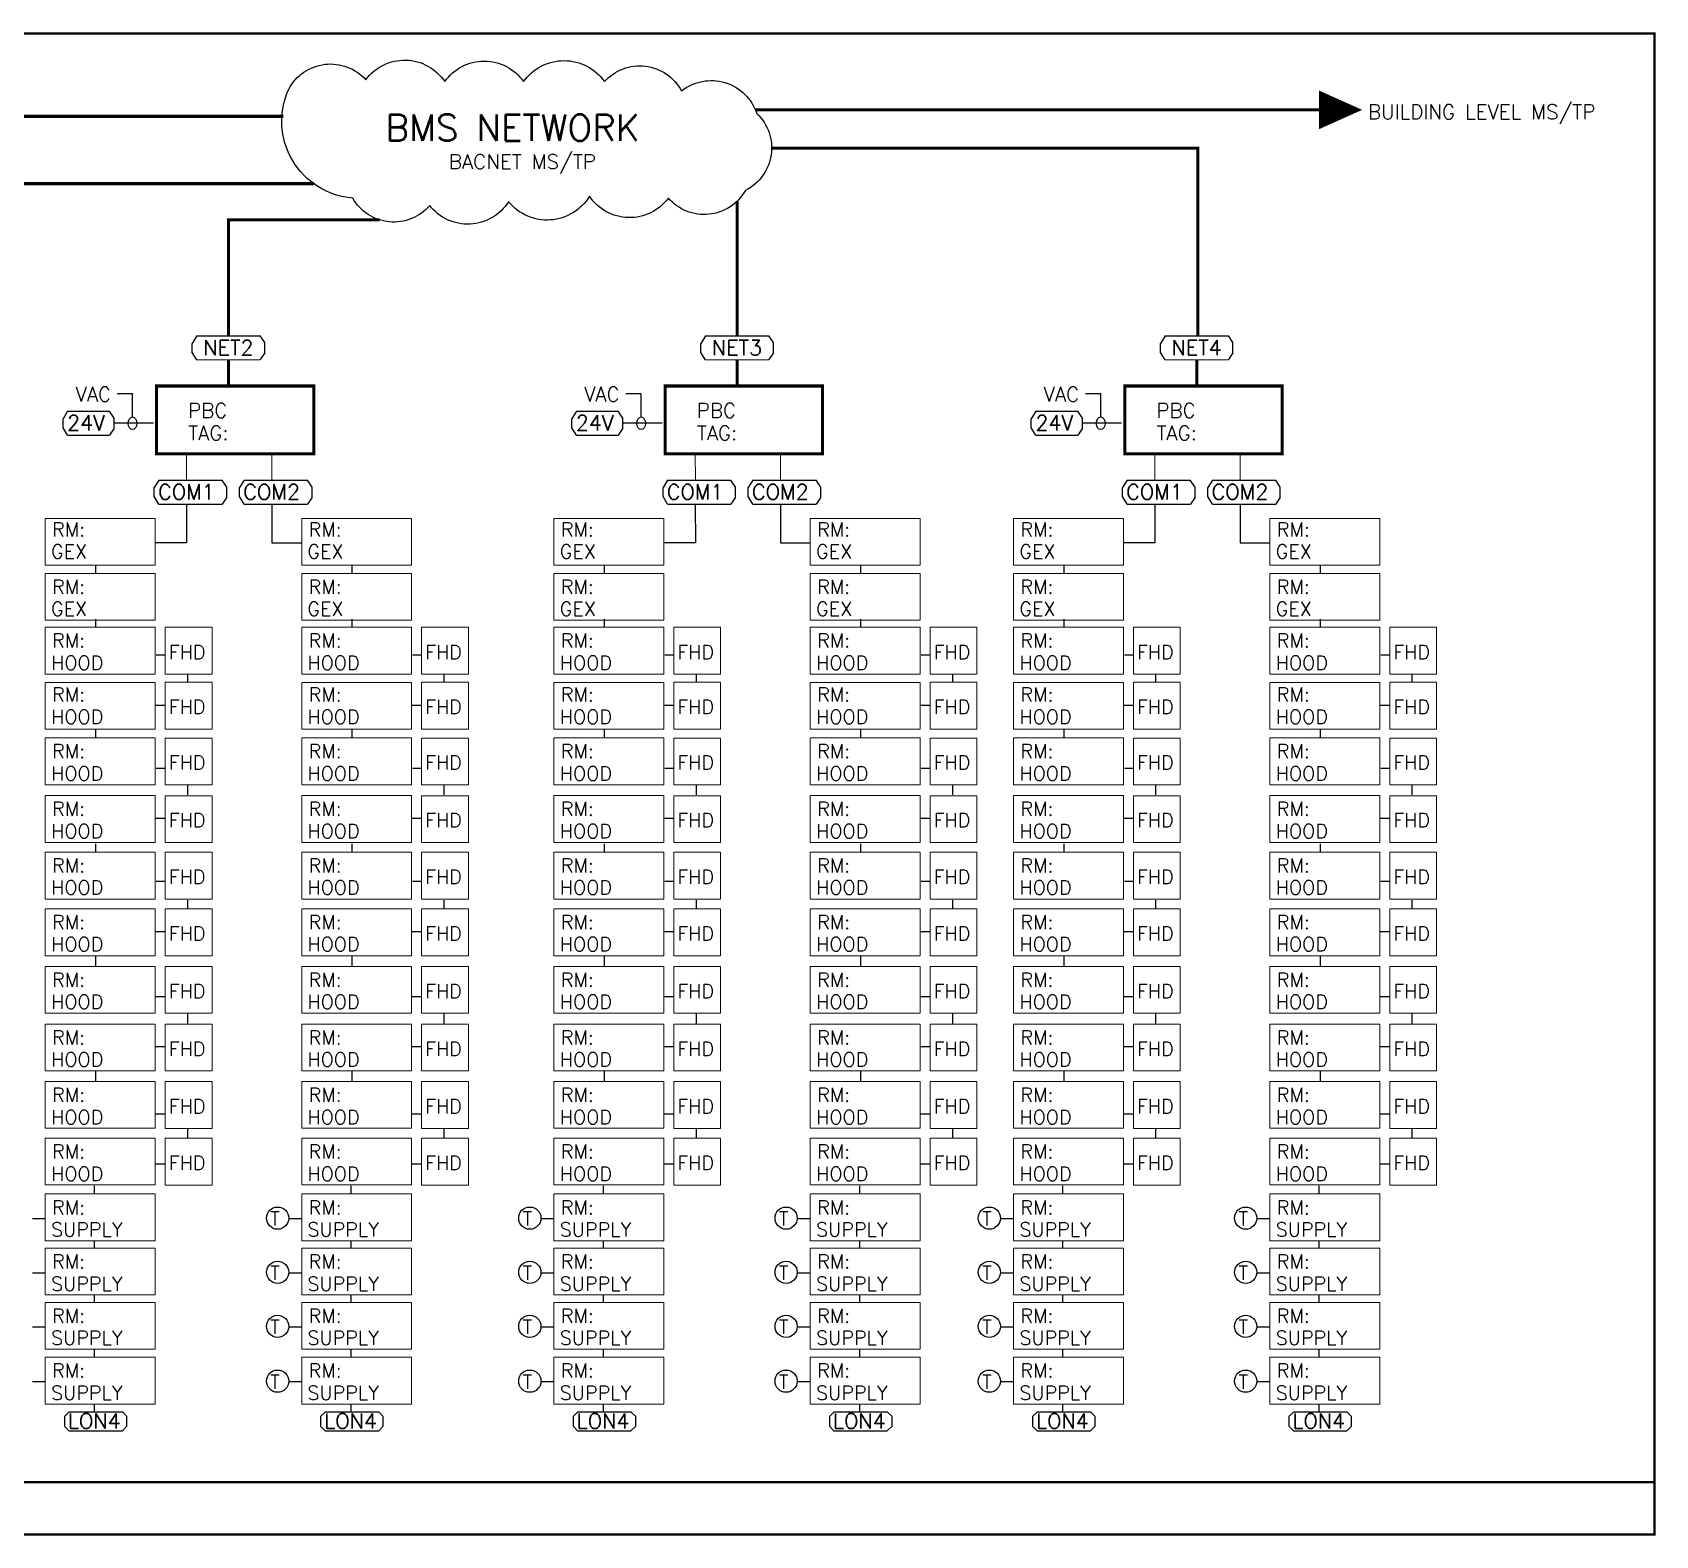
# Model space of a CAD drawing. Extents: x -251 to 1546, y 32 to 985.
# Drawn here: x 517 to 1546, y 32 to 985 of the extents above; entities that cross this region are included whole.
import ezdxf
from ezdxf.enums import TextEntityAlignment as Align

# ---------------------------------------------------------------- set-up
doc = ezdxf.new("R2010")
doc.units = 0
doc.header["$LTSCALE"] = 96
doc.header["$MEASUREMENT"] = 0
doc.linetypes.add('DASHED', pattern=[0.75, 0.5, -0.25])
doc.layers.add('LON TO MULTIPLE IP- RMM SUP', color=7, linetype='CONTINUOUS')
doc.layers.add('ModelB', color=30, linetype='CONTINUOUS')
doc.styles.get("Standard").update_dxf_attribs({"font": 'ROMANS'})

msp = doc.modelspace()

# ---------------------------------------------------------------- linework, layer by layer
at = {"layer": 'LON TO MULTIPLE IP- RMM SUP', "color": 7}
for p, q in [((621.6, 792.4), (618.6, 787.7)), ((621.6, 792.4), (661.6, 792.5)), ((664.6, 788.2), (661.6, 792.5)), ((943.8, 792.4), (940.9, 787.7)), ((943.9, 792.4), (983.9, 792.5)), ((986.9, 788.2), (983.9, 792.5)), ((1235, 792.4), (1232.1, 787.7)), ((1235, 792.4), (1275.1, 792.5)), ((1278, 788.2), (1275.1, 792.5)), ((618.6, 782), (618.6, 787.7)), ((621.6, 777.3), (618.6, 782)), ((664.6, 781.7), (661.7, 777.4)), ((664.6, 781.7), (664.6, 788.2)), ((940.9, 782), (940.9, 787.7)), ((943.9, 777.3), (940.9, 782)), ((986.9, 781.7), (984, 777.4)), ((986.9, 781.7), (986.9, 788.2)), ((1232.1, 782), (1232.1, 787.7)), ((1235, 777.3), (1232.1, 782)), ((1278, 781.7), (1275.1, 777.4)), ((1278, 781.7), (1278, 788.2)), ((621.6, 777.3), (661.7, 777.4)), ((943.9, 777.3), (984, 777.4)), ((1235, 777.3), (1275.1, 777.4)), ((539.7, 744.7), (536.8, 739.9)), ((539.7, 744.7), (566.2, 744.7)), ((569.1, 740.4), (566.2, 744.7)), ((862, 744.7), (859.1, 739.9)), ((862, 744.7), (888.5, 744.7)), ((891.4, 740.4), (888.5, 744.7)), ((1153.2, 744.7), (1150.2, 739.9)), ((1153.2, 744.7), (1179.7, 744.7)), ((1182.6, 740.4), (1179.7, 744.7)), ((536.8, 734.2), (536.8, 739.9)), ((539.7, 729.5), (536.8, 734.2)), ((569.1, 733.9), (566.2, 729.6)), ((569.1, 733.9), (569.1, 740.4)), ((859.1, 734.2), (859.1, 739.9)), ((862, 729.5), (859.1, 734.2)), ((891.4, 733.9), (888.5, 729.6)), ((891.4, 733.9), (891.4, 740.4)), ((1150.2, 734.2), (1150.2, 739.9)), ((1153.2, 729.5), (1150.2, 734.2)), ((1182.6, 733.9), (1179.7, 729.6)), ((1182.6, 733.9), (1182.6, 740.4)), ((539.7, 729.5), (566.2, 729.6)), ((862, 729.5), (888.5, 729.6)), ((1153.2, 729.5), (1179.7, 729.6)), ((597.5, 701), (594.6, 696.3)), ((597.5, 701), (637.6, 701)), ((640.5, 696.7), (637.6, 701)), ((651.6, 701), (648.6, 696.3)), ((651.6, 701), (691.6, 701)), ((694.6, 696.7), (691.6, 701)), ((919.8, 701), (916.9, 696.3)), ((919.8, 701), (959.9, 701)), ((962.8, 696.7), (959.9, 701)), ((973.8, 701), (970.9, 696.3)), ((973.8, 701), (1013.9, 701)), ((1016.9, 696.7), (1013.9, 701)), ((1211, 701), (1208, 696.3)), ((1211, 701), (1251, 701)), ((1254, 696.7), (1251, 701)), ((1265, 701), (1262.1, 696.3)), ((1265, 701), (1305.1, 701)), ((1308, 696.7), (1305.1, 701)), ((594.6, 690.6), (594.6, 696.3)), ((597.5, 685.9), (594.6, 690.6)), ((640.5, 690.2), (637.6, 685.9)), ((640.5, 690.2), (640.5, 696.7)), ((648.6, 690.6), (648.6, 696.3)), ((651.6, 685.9), (648.6, 690.6)), ((694.6, 690.2), (691.7, 685.9)), ((694.6, 690.2), (694.6, 696.7)), ((916.9, 690.6), (916.9, 696.3)), ((919.8, 685.9), (916.9, 690.6)), ((962.8, 690.2), (959.9, 685.9)), ((962.8, 690.2), (962.8, 696.7)), ((970.9, 690.6), (970.9, 696.3)), ((973.9, 685.9), (970.9, 690.6)), ((1016.9, 690.2), (1013.9, 685.9)), ((1016.9, 690.2), (1016.9, 696.7)), ((1208, 690.6), (1208, 696.3)), ((1211, 685.9), (1208, 690.6)), ((1254, 690.2), (1251.1, 685.9)), ((1254, 690.2), (1254, 696.7)), ((1262.1, 690.6), (1262.1, 696.3)), ((1265, 685.9), (1262.1, 690.6)), ((1308, 690.2), (1305.1, 685.9)), ((1308, 690.2), (1308, 696.7)), ((597.5, 685.9), (637.6, 685.9)), ((615, 685.9), (615.1, 661.3)), ((651.6, 685.9), (691.7, 685.9)), ((669.1, 685.9), (669.1, 661.3)), ((919.8, 685.9), (959.9, 685.9)), ((937.3, 685.9), (937.4, 661.3)), ((973.9, 685.9), (1013.9, 685.9)), ((991.4, 685.9), (991.4, 661.3)), ((1211, 685.9), (1251.1, 685.9)), ((1228.5, 685.9), (1228.5, 661.3)), ((1265, 685.9), (1305.1, 685.9)), ((1282.5, 685.9), (1282.6, 661.3)), ((615.1, 661.3), (595.1, 661.3)), ((669.1, 661.3), (687.6, 661.3)), ((937.4, 661.3), (917.4, 661.3)), ((991.4, 661.3), (1009.8, 661.3)), ((1228.5, 661.3), (1208.6, 661.3)), ((1282.6, 661.3), (1301, 661.3)), ((557.3, 647.1), (557.3, 641.9)), ((719.7, 647.1), (719.7, 641.9)), ((879.6, 647.1), (879.6, 641.9)), ((1042, 647.1), (1042, 641.9)), ((1170.8, 647.1), (1170.8, 641.9)), ((1333.2, 647.1), (1333.2, 641.9)), ((557.3, 612.9), (557.3, 607.8)), ((719.7, 612.9), (719.7, 607.8)), ((879.6, 612.9), (879.6, 607.8)), ((1042, 612.9), (1042, 607.8)), ((1170.8, 612.9), (1170.8, 607.8)), ((1333.2, 612.9), (1333.2, 607.8)), ((595.8, 590.3), (601.1, 590.3)), ((758.2, 590.3), (763.5, 590.3)), ((918.1, 590.3), (923.3, 590.3)), ((1080.5, 590.3), (1085.7, 590.3)), ((1209.2, 590.3), (1214.5, 590.3)), ((1371.6, 590.3), (1376.9, 590.3)), ((615.6, 578.2), (615.6, 573.2)), ((778, 578.2), (778, 573.2)), ((937.9, 578.2), (937.9, 573.2)), ((1100.3, 578.2), (1100.3, 573.2)), ((1229, 578.2), (1229, 573.2)), ((1391.4, 578.2), (1391.4, 573.2)), ((601.5, 558.3), (595.6, 558.3)), ((763.9, 558.3), (758, 558.3)), ((923.8, 558.3), (917.9, 558.3)), ((1086.2, 558.3), (1080.3, 558.3)), ((1214.9, 558.3), (1209.1, 558.3)), ((1377.3, 558.3), (1371.5, 558.3)), ((557.3, 543), (557.3, 537.8)), ((719.7, 543), (719.7, 537.8)), ((879.6, 543), (879.6, 537.8)), ((1042, 543), (1042, 537.8)), ((1170.8, 543), (1170.8, 537.8)), ((1333.2, 543), (1333.2, 537.8)), ((595.8, 518.6), (601.1, 518.6)), ((758.2, 518.6), (763.5, 518.6)), ((918.1, 518.6), (923.3, 518.6)), ((1080.5, 518.6), (1085.7, 518.6)), ((1209.2, 518.6), (1214.5, 518.6)), ((1371.6, 518.6), (1376.9, 518.6)), ((615.6, 507.9), (615.6, 501.6)), ((778, 507.9), (778, 501.6)), ((937.9, 507.9), (937.9, 501.6)), ((1100.3, 507.9), (1100.3, 501.6)), ((1229, 507.9), (1229, 501.6)), ((1391.4, 507.9), (1391.4, 501.6)), ((601.5, 486.7), (595.6, 486.7)), ((763.9, 486.7), (758, 486.7)), ((923.8, 486.7), (917.9, 486.7)), ((1086.2, 486.7), (1080.3, 486.7)), ((1214.9, 486.7), (1209.1, 486.7)), ((1377.3, 486.7), (1371.5, 486.7)), ((557.3, 470.6), (557.3, 465.4)), ((719.7, 470.6), (719.7, 465.4)), ((879.6, 470.6), (879.6, 465.4)), ((1042, 470.6), (1042, 465.4)), ((1170.8, 470.6), (1170.8, 465.4)), ((1333.2, 470.6), (1333.2, 465.4)), ((595.8, 446.9), (601.1, 446.9)), ((758.2, 446.9), (763.5, 446.9)), ((918.1, 446.9), (923.3, 446.9)), ((1080.5, 446.9), (1085.7, 446.9)), ((1209.2, 446.9), (1214.5, 446.9)), ((1371.6, 446.9), (1376.9, 446.9)), ((615.6, 434.8), (615.6, 429.8)), ((778, 434.8), (778, 429.8)), ((937.9, 434.8), (937.9, 429.8)), ((1100.3, 434.8), (1100.3, 429.8)), ((1229, 434.8), (1229, 429.8)), ((1391.4, 434.8), (1391.4, 429.8)), ((601.5, 414.9), (595.6, 414.9)), ((763.9, 414.9), (758, 414.9)), ((923.8, 414.9), (917.9, 414.9)), ((1086.2, 414.9), (1080.3, 414.9)), ((1214.9, 414.9), (1209.1, 414.9)), ((1377.3, 414.9), (1371.5, 414.9)), ((557.3, 399.7), (557.3, 393)), ((719.7, 399.7), (719.7, 393)), ((879.6, 399.7), (879.6, 393)), ((1042, 399.7), (1042, 393)), ((1170.8, 399.7), (1170.8, 393)), ((1333.2, 399.7), (1333.2, 393)), ((595.2, 373.9), (601.4, 373.9)), ((757.6, 373.9), (763.8, 373.9)), ((917.5, 373.9), (923.7, 373.9)), ((1079.9, 373.9), (1086.1, 373.9)), ((1208.7, 373.9), (1214.9, 373.9)), ((1371.1, 373.9), (1377.3, 373.9)), ((615.6, 363.2), (615.6, 356.8)), ((778, 363.2), (778, 356.8)), ((937.9, 363.2), (937.9, 356.8)), ((1100.3, 363.2), (1100.3, 356.8)), ((1229, 363.2), (1229, 356.8)), ((1391.4, 363.2), (1391.4, 356.8)), ((601.5, 341.9), (595.2, 341.9)), ((763.9, 341.9), (757.6, 341.9)), ((923.8, 341.9), (917.5, 341.9)), ((1086.2, 341.9), (1079.9, 341.9)), ((1214.9, 341.9), (1208.7, 341.9)), ((1377.3, 341.9), (1371.1, 341.9)), ((557.3, 326.8), (557.3, 320)), ((719.7, 326.8), (719.7, 320)), ((879.6, 326.8), (879.6, 320)), ((1042, 326.8), (1042, 320)), ((1170.8, 326.8), (1170.8, 320)), ((1333.2, 326.8), (1333.2, 320)), ((595.2, 299.5), (601.4, 299.5)), ((757.6, 299.5), (763.8, 299.5)), ((917.5, 299.5), (923.7, 299.5)), ((1079.9, 299.5), (1086.1, 299.5)), ((1208.7, 299.5), (1214.9, 299.5)), ((1371.1, 299.5), (1377.3, 299.5)), ((615.6, 290.1), (615.6, 284)), ((778, 290.1), (778, 284)), ((937.9, 290.1), (937.9, 284)), ((1100.3, 290.1), (1100.3, 284)), ((1229, 290.1), (1229, 284)), ((1391.4, 290.1), (1391.4, 284)), ((601.4, 267.5), (595.2, 267.5)), ((763.8, 267.5), (757.6, 267.5)), ((923.7, 267.5), (917.5, 267.5)), ((1086.1, 267.5), (1079.9, 267.5)), ((1214.9, 267.5), (1208.7, 267.5)), ((1377.3, 267.5), (1371.1, 267.5)), ((556.6, 253.9), (556.6, 248.9)), ((719.1, 253.9), (719.1, 248.9)), ((878.9, 253.9), (878.9, 248.9)), ((1041.3, 253.9), (1041.3, 248.9)), ((1170.1, 253.9), (1170.1, 248.9)), ((1332.5, 253.9), (1332.5, 248.9)), ((525.6, 232.9), (517.5, 232.9)), ((688, 232.9), (679.9, 232.9)), ((847.9, 232.9), (839.8, 232.9)), ((1010.3, 232.9), (1002.2, 232.9)), ((1139, 232.9), (1131, 232.9)), ((1301.4, 232.9), (1293.4, 232.9)), ((556.6, 219.1), (556.6, 214.2)), ((719.1, 219.1), (719.1, 214.2)), ((878.9, 219.1), (878.9, 214.2)), ((1041.3, 219.1), (1041.3, 214.2)), ((1170.1, 219.1), (1170.1, 214.2)), ((1332.5, 219.1), (1332.5, 214.2)), ((525.6, 198.6), (517.5, 198.6)), ((688, 198.6), (679.9, 198.6)), ((847.9, 198.6), (839.8, 198.6)), ((1010.3, 198.6), (1002.2, 198.6)), ((1139, 198.6), (1131, 198.6)), ((1301.4, 198.6), (1293.4, 198.6)), ((556.6, 184.8), (556.6, 179.9)), ((719.1, 184.8), (719.1, 179.9)), ((878.9, 184.8), (878.9, 179.9)), ((1041.3, 184.8), (1041.3, 179.9)), ((1170.1, 184.8), (1170.1, 179.9)), ((1332.5, 184.8), (1332.5, 179.9)), ((525.6, 164.3), (517.5, 164.3)), ((688, 164.3), (679.9, 164.3)), ((847.9, 164.3), (839.8, 164.3)), ((1010.3, 164.3), (1002.2, 164.3)), ((1139, 164.3), (1131, 164.3)), ((1301.4, 164.3), (1293.4, 164.3)), ((556.6, 150.5), (556.6, 145.6)), ((719.1, 150.5), (719.1, 145.6)), ((878.9, 150.5), (878.9, 145.6)), ((1041.3, 150.5), (1041.3, 145.6)), ((1170.1, 150.5), (1170.1, 145.6)), ((1332.5, 150.5), (1332.5, 145.6)), ((525.6, 129.6), (517.5, 129.6)), ((688, 129.6), (679.9, 129.6)), ((847.9, 129.6), (839.8, 129.6)), ((1010.3, 129.6), (1002.2, 129.6)), ((1139, 129.6), (1131, 129.6)), ((1301.4, 129.6), (1293.4, 129.6)), ((556.6, 115.8), (556.6, 110.8)), ((719.1, 115.8), (719.1, 110.8)), ((878.9, 115.8), (878.9, 110.8)), ((1041.3, 115.8), (1041.3, 110.8)), ((1170.1, 115.8), (1170.1, 110.8)), ((1332.5, 115.8), (1332.5, 110.8)), ((540.5, 110.5), (537.6, 107.6)), ((537.6, 107.6), (537.6, 101.5)), ((574.4, 110.5), (540.5, 110.5)), ((577.3, 107.7), (574.4, 110.7)), ((577.3, 101.6), (577.3, 107.7)), ((702.9, 110.5), (700, 107.6)), ((700, 107.6), (700, 101.5)), ((736.8, 110.5), (702.9, 110.5)), ((739.7, 107.7), (736.8, 110.7)), ((739.7, 101.6), (739.7, 107.7)), ((862.8, 110.5), (859.9, 107.6)), ((859.9, 107.6), (859.9, 101.5)), ((896.6, 110.5), (862.8, 110.5)), ((899.6, 107.7), (896.6, 110.7)), ((899.6, 101.6), (899.6, 107.7)), ((1025.2, 110.5), (1022.3, 107.6)), ((1022.3, 107.6), (1022.3, 101.5)), ((1059, 110.5), (1025.2, 110.5)), ((1062, 107.7), (1059, 110.7)), ((1062, 101.6), (1062, 107.7)), ((1154, 110.5), (1151, 107.6)), ((1151, 107.6), (1151, 101.5)), ((1187.8, 110.5), (1154, 110.5)), ((1190.8, 107.7), (1187.8, 110.7)), ((1190.8, 101.6), (1190.8, 107.7)), ((1316.4, 110.5), (1313.4, 107.6)), ((1313.4, 107.6), (1313.4, 101.5)), ((1350.2, 110.5), (1316.4, 110.5)), ((1353.2, 107.7), (1350.2, 110.7)), ((1353.2, 101.6), (1353.2, 107.7)), ((537.6, 101.5), (540.5, 98.5)), ((540.5, 98.5), (574.4, 98.5)), ((574.4, 98.7), (577.3, 101.6)), ((700, 101.5), (702.9, 98.5)), ((702.9, 98.5), (736.8, 98.5)), ((736.8, 98.7), (739.7, 101.6)), ((859.9, 101.5), (862.8, 98.5)), ((862.8, 98.5), (896.6, 98.5)), ((896.6, 98.7), (899.6, 101.6)), ((1022.3, 101.5), (1025.2, 98.5)), ((1025.2, 98.5), (1059, 98.5)), ((1059, 98.7), (1062, 101.6)), ((1151, 101.5), (1154, 98.5)), ((1154, 98.5), (1187.8, 98.5)), ((1187.8, 98.7), (1190.8, 101.6)), ((1313.4, 101.5), (1316.4, 98.5)), ((1316.4, 98.5), (1350.2, 98.5)), ((1350.2, 98.7), (1353.2, 101.6))]:
    msp.add_line(p, q, dxfattribs=at)
at = {"layer": 'LON TO MULTIPLE IP- RMM SUP', "color": 7, "linetype": 'DASHED'}
for p, q in [((580.8, 755.7), (571, 755.7)), ((580.8, 741.2), (580.8, 755.7)), ((903.1, 755.7), (893.3, 755.7)), ((903.1, 741.2), (903.1, 755.7)), ((1194.3, 755.7), (1184.5, 755.7)), ((1194.3, 741.2), (1194.3, 755.7))]:
    msp.add_line(p, q, dxfattribs=at)
at = {"layer": 'LON TO MULTIPLE IP- RMM SUP', "color": 7, "linetype": 'Continuous'}
for p, q in [((569.1, 737.3), (594.1, 737.3)), ((891.4, 737.3), (916.3, 737.3)), ((1182.6, 737.3), (1207.5, 737.3))]:
    msp.add_line(p, q, dxfattribs=at)
at = {"layer": 'LON TO MULTIPLE IP- RMM SUP', "color": 7, "linetype": 'Continuous', "lineweight": 0}
for p, q in [((615.1, 701), (615.1, 717.9)), ((669.1, 701), (669.1, 717.9)), ((937.4, 701), (937.3, 717.9)), ((991.4, 701), (991.4, 717.9)), ((1228.5, 701), (1228.5, 717.9)), ((1282.6, 701), (1282.5, 717.9))]:
    msp.add_line(p, q, dxfattribs=at)
at = {"layer": 'LON TO MULTIPLE IP- RMM SUP', "color": 7, "linetype": 'Continuous'}
msp.add_lwpolyline([(679.8, 948.9, -0.520567), (728.6, 954.8, -0.520567), (728.6, 954.8, -0.520567), (778.6, 953.6, -0.520567), (778.6, 953.6, -0.520567), (828.6, 953.6, -0.520567), (828.6, 953.6, -0.520567), (879.8, 953.6, -0.520567), (879.8, 953.6, -0.520567), (928.6, 947.7, -0.520567), (928.6, 947.7, -0.520567), (976.3, 933.4, -0.520567), (976.3, 933.4, -0.520567), (969.1, 884.6, -0.520567), (969.1, 884.6, -0.520567), (920.3, 879.8, -0.520567), (920.3, 879.8, -0.520567), (870.3, 881, -0.520567), (870.3, 881, -0.520567), (819.1, 877.5, -0.520567), (819.1, 877.5, -0.520567), (769.1, 875.1, -0.520567), (769.1, 875.1, -0.520567), (720.3, 879.8, -0.520567), (720.3, 879.8, -0.520567)], format="xyb", close=True, dxfattribs=at)
at = {"layer": 'LON TO MULTIPLE IP- RMM SUP', "color": 7}
msp.add_lwpolyline([(1359.9, 935.7, 0, 24.5, 0), (1332.5, 935.7, 24.5, 24.5, 0)], format="xyseb", dxfattribs=at)
at = {"layer": 'LON TO MULTIPLE IP- RMM SUP', "color": 7, "linetype": 'Continuous', "const_width": 1.96}
for points in [[(1332.5, 935.7), (1332.5, 935.7), (975.4, 935.7)], [(497.6, 931.6), (676.3, 931.6)], [(1255.8, 792.4), (1255.7, 911.5), (985.7, 911.5)], [(326, 795.6), (326.2, 888.9), (695.7, 888.9)], [(963.9, 792.4), (963.9, 877.8), (963.9, 877.8)], [(641.6, 777.3), (641.6, 761.7)], [(963.9, 777.3), (963.9, 761.7)], [(1255.1, 777.3), (1255.1, 761.7)]]:
    msp.add_lwpolyline(points, dxfattribs=at)
at = {"layer": 'LON TO MULTIPLE IP- RMM SUP', "color": 7, "linetype": 'Continuous'}
msp.add_lwpolyline([(737.4, 866, 1.96, 1.96, 0), (641.6, 866, 1.96, 1.96, 0), (641.6, 792.4, 1.96, 1.96, 0)], format="xyseb", dxfattribs=at)
at = {"layer": 'LON TO MULTIPLE IP- RMM SUP', "color": 7, "const_width": 1.96}
for points in [[(596, 717.7), (596, 760.7), (695.7, 760.7), (695.7, 717.7)], [(918.3, 717.7), (918.3, 760.7), (1018, 760.7), (1018, 717.7)], [(1209.5, 717.7), (1209.5, 760.7), (1309.2, 760.7), (1309.2, 717.7)]]:
    msp.add_lwpolyline(points, close=True, dxfattribs=at)
at = {"layer": 'LON TO MULTIPLE IP- RMM SUP', "color": 7, "linetype": 'Continuous', "lineweight": 0}
for points in [[(525.5, 676.8), (595.2, 676.8), (595.2, 647.1), (525.5, 647.1)], [(688, 676.8), (757.6, 676.8), (757.6, 647.1), (688, 647.1)], [(847.8, 676.8), (917.5, 676.8), (917.5, 647.1), (847.8, 647.1)], [(1010.2, 676.8), (1079.9, 676.8), (1079.9, 647.1), (1010.2, 647.1)], [(1139, 676.8), (1208.7, 676.8), (1208.7, 647.1), (1139, 647.1)], [(1301.4, 676.8), (1371.1, 676.8), (1371.1, 647.1), (1301.4, 647.1)], [(525.5, 641.9), (595.2, 641.9), (595.2, 612.3), (525.5, 612.3)], [(688, 641.9), (757.6, 641.9), (757.6, 612.3), (688, 612.3)], [(847.8, 641.9), (917.5, 641.9), (917.5, 612.3), (847.8, 612.3)], [(1010.2, 641.9), (1079.9, 641.9), (1079.9, 612.3), (1010.2, 612.3)], [(1139, 641.9), (1208.7, 641.9), (1208.7, 612.3), (1139, 612.3)], [(1301.4, 641.9), (1371.1, 641.9), (1371.1, 612.3), (1301.4, 612.3)], [(525.5, 607.8), (595.2, 607.8), (595.2, 578.1), (525.5, 578.1)], [(601.4, 607.8), (631.2, 607.8), (631.2, 578.1), (601.4, 578.1)], [(688, 607.8), (757.6, 607.8), (757.6, 578.1), (688, 578.1)], [(763.8, 607.8), (793.6, 607.8), (793.6, 578.1), (763.8, 578.1)], [(847.8, 607.8), (917.5, 607.8), (917.5, 578.1), (847.8, 578.1)], [(923.7, 607.8), (953.4, 607.8), (953.4, 578.1), (923.7, 578.1)], [(1010.2, 607.8), (1079.9, 607.8), (1079.9, 578.1), (1010.2, 578.1)], [(1086.1, 607.8), (1115.8, 607.8), (1115.8, 578.1), (1086.1, 578.1)], [(1139, 607.8), (1208.7, 607.8), (1208.7, 578.1), (1139, 578.1)], [(1214.9, 607.8), (1244.6, 607.8), (1244.6, 578.1), (1214.9, 578.1)], [(1301.4, 607.8), (1371.1, 607.8), (1371.1, 578.1), (1301.4, 578.1)], [(1377.3, 607.8), (1407, 607.8), (1407, 578.1), (1377.3, 578.1)], [(525.5, 572.8), (595.2, 572.8), (595.2, 543.2), (525.5, 543.2)], [(601.4, 573), (631.2, 573), (631.2, 543.3), (601.4, 543.3)], [(688, 572.8), (757.6, 572.8), (757.6, 543.2), (688, 543.2)], [(763.8, 573), (793.6, 573), (793.6, 543.3), (763.8, 543.3)], [(847.8, 572.8), (917.5, 572.8), (917.5, 543.2), (847.8, 543.2)], [(923.7, 573), (953.4, 573), (953.4, 543.3), (923.7, 543.3)], [(1010.2, 572.8), (1079.9, 572.8), (1079.9, 543.2), (1010.2, 543.2)], [(1086.1, 573), (1115.8, 573), (1115.8, 543.3), (1086.1, 543.3)], [(1139, 572.8), (1208.7, 572.8), (1208.7, 543.2), (1139, 543.2)], [(1214.9, 573), (1244.6, 573), (1244.6, 543.3), (1214.9, 543.3)], [(1301.4, 572.8), (1371.1, 572.8), (1371.1, 543.2), (1301.4, 543.2)], [(1377.3, 573), (1407, 573), (1407, 543.3), (1377.3, 543.3)], [(525.5, 537.7), (595.2, 537.7), (595.2, 508), (525.5, 508)], [(601.4, 537.6), (631.2, 537.6), (631.2, 507.9), (601.4, 507.9)], [(688, 537.7), (757.6, 537.7), (757.6, 508), (688, 508)], [(763.8, 537.6), (793.6, 537.6), (793.6, 507.9), (763.8, 507.9)], [(847.8, 537.7), (917.5, 537.7), (917.5, 508), (847.8, 508)], [(923.7, 537.6), (953.4, 537.6), (953.4, 507.9), (923.7, 507.9)], [(1010.2, 537.7), (1079.9, 537.7), (1079.9, 508), (1010.2, 508)], [(1086.1, 537.6), (1115.8, 537.6), (1115.8, 507.9), (1086.1, 507.9)], [(1139, 537.7), (1208.7, 537.7), (1208.7, 508), (1139, 508)], [(1214.9, 537.6), (1244.6, 537.6), (1244.6, 507.9), (1214.9, 507.9)], [(1301.4, 537.7), (1371.1, 537.7), (1371.1, 508), (1301.4, 508)], [(1377.3, 537.6), (1407, 537.6), (1407, 507.9), (1377.3, 507.9)], [(525.5, 501.2), (595.2, 501.2), (595.2, 471.5), (525.5, 471.5)], [(601.4, 501.1), (631.2, 501.1), (631.2, 471.4), (601.4, 471.4)], [(688, 501.2), (757.6, 501.2), (757.6, 471.5), (688, 471.5)], [(763.8, 501.1), (793.6, 501.1), (793.6, 471.4), (763.8, 471.4)], [(847.8, 501.2), (917.5, 501.2), (917.5, 471.5), (847.8, 471.5)], [(923.7, 501.1), (953.4, 501.1), (953.4, 471.4), (923.7, 471.4)], [(1010.2, 501.2), (1079.9, 501.2), (1079.9, 471.5), (1010.2, 471.5)], [(1086.1, 501.1), (1115.8, 501.1), (1115.8, 471.4), (1086.1, 471.4)], [(1139, 501.2), (1208.7, 501.2), (1208.7, 471.5), (1139, 471.5)], [(1214.9, 501.1), (1244.6, 501.1), (1244.6, 471.4), (1214.9, 471.4)], [(1301.4, 501.2), (1371.1, 501.2), (1371.1, 471.5), (1301.4, 471.5)], [(1377.3, 501.1), (1407, 501.1), (1407, 471.4), (1377.3, 471.4)], [(525.5, 465.3), (595.2, 465.3), (595.2, 435.6), (525.5, 435.6)], [(601.4, 465.2), (631.2, 465.2), (631.2, 435.6), (601.4, 435.6)], [(688, 465.3), (757.6, 465.3), (757.6, 435.6), (688, 435.6)], [(763.8, 465.2), (793.6, 465.2), (793.6, 435.6), (763.8, 435.6)], [(847.8, 465.3), (917.5, 465.3), (917.5, 435.6), (847.8, 435.6)], [(923.7, 465.2), (953.4, 465.2), (953.4, 435.6), (923.7, 435.6)], [(1010.2, 465.3), (1079.9, 465.3), (1079.9, 435.6), (1010.2, 435.6)], [(1086.1, 465.2), (1115.8, 465.2), (1115.8, 435.6), (1086.1, 435.6)], [(1139, 465.3), (1208.7, 465.3), (1208.7, 435.6), (1139, 435.6)], [(1214.9, 465.2), (1244.6, 465.2), (1244.6, 435.6), (1214.9, 435.6)], [(1301.4, 465.3), (1371.1, 465.3), (1371.1, 435.6), (1301.4, 435.6)], [(1377.3, 465.2), (1407, 465.2), (1407, 435.6), (1377.3, 435.6)], [(525.5, 429.4), (595.2, 429.4), (595.2, 399.7), (525.5, 399.7)], [(601.4, 429.3), (631.2, 429.3), (631.2, 399.7), (601.4, 399.7)], [(688, 429.4), (757.6, 429.4), (757.6, 399.7), (688, 399.7)], [(763.8, 429.3), (793.6, 429.3), (793.6, 399.7), (763.8, 399.7)], [(847.8, 429.4), (917.5, 429.4), (917.5, 399.7), (847.8, 399.7)], [(923.7, 429.3), (953.4, 429.3), (953.4, 399.7), (923.7, 399.7)], [(1010.2, 429.4), (1079.9, 429.4), (1079.9, 399.7), (1010.2, 399.7)], [(1086.1, 429.3), (1115.8, 429.3), (1115.8, 399.7), (1086.1, 399.7)], [(1139, 429.4), (1208.7, 429.4), (1208.7, 399.7), (1139, 399.7)], [(1214.9, 429.3), (1244.6, 429.3), (1244.6, 399.7), (1214.9, 399.7)], [(1301.4, 429.4), (1371.1, 429.4), (1371.1, 399.7), (1301.4, 399.7)], [(1377.3, 429.3), (1407, 429.3), (1407, 399.7), (1377.3, 399.7)], [(525.5, 392.9), (595.2, 392.9), (595.2, 363.3), (525.5, 363.3)], [(601.4, 392.9), (631.2, 392.9), (631.2, 363.2), (601.4, 363.2)], [(688, 392.9), (757.6, 392.9), (757.6, 363.3), (688, 363.3)], [(763.8, 392.9), (793.6, 392.9), (793.6, 363.2), (763.8, 363.2)], [(847.8, 392.9), (917.5, 392.9), (917.5, 363.3), (847.8, 363.3)], [(923.7, 392.9), (953.4, 392.9), (953.4, 363.2), (923.7, 363.2)], [(1010.2, 392.9), (1079.9, 392.9), (1079.9, 363.3), (1010.2, 363.3)], [(1086.1, 392.9), (1115.8, 392.9), (1115.8, 363.2), (1086.1, 363.2)], [(1139, 392.9), (1208.7, 392.9), (1208.7, 363.3), (1139, 363.3)], [(1214.9, 392.9), (1244.6, 392.9), (1244.6, 363.2), (1214.9, 363.2)], [(1301.4, 392.9), (1371.1, 392.9), (1371.1, 363.3), (1301.4, 363.3)], [(1377.3, 392.9), (1407, 392.9), (1407, 363.2), (1377.3, 363.2)], [(525.5, 356.4), (595.2, 356.4), (595.2, 326.8), (525.5, 326.8)], [(601.4, 356.4), (631.2, 356.4), (631.2, 326.7), (601.4, 326.7)], [(688, 356.4), (757.6, 356.4), (757.6, 326.8), (688, 326.8)], [(763.8, 356.4), (793.6, 356.4), (793.6, 326.7), (763.8, 326.7)], [(847.8, 356.4), (917.5, 356.4), (917.5, 326.8), (847.8, 326.8)], [(923.7, 356.4), (953.4, 356.4), (953.4, 326.7), (923.7, 326.7)], [(1010.2, 356.4), (1079.9, 356.4), (1079.9, 326.8), (1010.2, 326.8)], [(1086.1, 356.4), (1115.8, 356.4), (1115.8, 326.7), (1086.1, 326.7)], [(1139, 356.4), (1208.7, 356.4), (1208.7, 326.8), (1139, 326.8)], [(1214.9, 356.4), (1244.6, 356.4), (1244.6, 326.7), (1214.9, 326.7)], [(1301.4, 356.4), (1371.1, 356.4), (1371.1, 326.8), (1301.4, 326.8)], [(1377.3, 356.4), (1407, 356.4), (1407, 326.7), (1377.3, 326.7)], [(525.5, 319.9), (595.2, 319.9), (595.2, 290.3), (525.5, 290.3)], [(601.4, 319.9), (631.2, 319.9), (631.2, 290.2), (601.4, 290.2)], [(688, 319.9), (757.6, 319.9), (757.6, 290.3), (688, 290.3)], [(763.8, 319.9), (793.6, 319.9), (793.6, 290.2), (763.8, 290.2)], [(847.8, 319.9), (917.5, 319.9), (917.5, 290.3), (847.8, 290.3)], [(923.7, 319.9), (953.4, 319.9), (953.4, 290.2), (923.7, 290.2)], [(1010.2, 319.9), (1079.9, 319.9), (1079.9, 290.3), (1010.2, 290.3)], [(1086.1, 319.9), (1115.8, 319.9), (1115.8, 290.2), (1086.1, 290.2)], [(1139, 319.9), (1208.7, 319.9), (1208.7, 290.3), (1139, 290.3)], [(1214.9, 319.9), (1244.6, 319.9), (1244.6, 290.2), (1214.9, 290.2)], [(1301.4, 319.9), (1371.1, 319.9), (1371.1, 290.3), (1301.4, 290.3)], [(1377.3, 319.9), (1407, 319.9), (1407, 290.2), (1377.3, 290.2)], [(525.5, 284.1), (595.2, 284.1), (595.2, 254.4), (525.5, 254.4)], [(601.4, 284), (631.2, 284), (631.2, 254.3), (601.4, 254.3)], [(688, 284.1), (757.6, 284.1), (757.6, 254.4), (688, 254.4)], [(763.8, 284), (793.6, 284), (793.6, 254.3), (763.8, 254.3)], [(847.8, 284.1), (917.5, 284.1), (917.5, 254.4), (847.8, 254.4)], [(923.7, 284), (953.4, 284), (953.4, 254.3), (923.7, 254.3)], [(1010.2, 284.1), (1079.9, 284.1), (1079.9, 254.4), (1010.2, 254.4)], [(1086.1, 284), (1115.8, 284), (1115.8, 254.3), (1086.1, 254.3)], [(1139, 284.1), (1208.7, 284.1), (1208.7, 254.4), (1139, 254.4)], [(1214.9, 284), (1244.6, 284), (1244.6, 254.3), (1214.9, 254.3)], [(1301.4, 284.1), (1371.1, 284.1), (1371.1, 254.4), (1301.4, 254.4)], [(1377.3, 284), (1407, 284), (1407, 254.3), (1377.3, 254.3)], [(525.5, 248.7), (595.2, 248.7), (595.2, 219), (525.5, 219)], [(688, 248.7), (757.6, 248.7), (757.6, 219), (688, 219)], [(847.8, 248.7), (917.5, 248.7), (917.5, 219), (847.8, 219)], [(1010.2, 248.7), (1079.9, 248.7), (1079.9, 219), (1010.2, 219)], [(1139, 248.7), (1208.7, 248.7), (1208.7, 219), (1139, 219)], [(1301.4, 248.7), (1371.1, 248.7), (1371.1, 219), (1301.4, 219)], [(525.5, 214.3), (595.2, 214.3), (595.2, 184.7), (525.5, 184.7)], [(688, 214.3), (757.6, 214.3), (757.6, 184.7), (688, 184.7)], [(847.8, 214.3), (917.5, 214.3), (917.5, 184.7), (847.8, 184.7)], [(1010.2, 214.3), (1079.9, 214.3), (1079.9, 184.7), (1010.2, 184.7)], [(1139, 214.3), (1208.7, 214.3), (1208.7, 184.7), (1139, 184.7)], [(1301.4, 214.3), (1371.1, 214.3), (1371.1, 184.7), (1301.4, 184.7)], [(525.5, 180), (595.2, 180), (595.2, 150.3), (525.5, 150.3)], [(688, 180), (757.6, 180), (757.6, 150.3), (688, 150.3)], [(847.8, 180), (917.5, 180), (917.5, 150.3), (847.8, 150.3)], [(1010.2, 180), (1079.9, 180), (1079.9, 150.3), (1010.2, 150.3)], [(1139, 180), (1208.7, 180), (1208.7, 150.3), (1139, 150.3)], [(1301.4, 180), (1371.1, 180), (1371.1, 150.3), (1301.4, 150.3)], [(525.5, 145.3), (595.2, 145.3), (595.2, 115.6), (525.5, 115.6)], [(688, 145.3), (757.6, 145.3), (757.6, 115.6), (688, 115.6)], [(847.8, 145.3), (917.5, 145.3), (917.5, 115.6), (847.8, 115.6)], [(1010.2, 145.3), (1079.9, 145.3), (1079.9, 115.6), (1010.2, 115.6)], [(1139, 145.3), (1208.7, 145.3), (1208.7, 115.6), (1139, 115.6)], [(1301.4, 145.3), (1371.1, 145.3), (1371.1, 115.6), (1301.4, 115.6)]]:
    msp.add_lwpolyline(points, close=True, dxfattribs=at)
at = {"layer": 'LON TO MULTIPLE IP- RMM SUP', "color": 7}
for centre in [(672.7, 233.4), (832.5, 233.4), (994.9, 233.4), (1123.7, 233.4), (1286.1, 233.4), (672.7, 199.1), (832.5, 199.1), (994.9, 199.1), (1123.7, 199.1), (1286.1, 199.1), (672.7, 164.8), (832.5, 164.8), (994.9, 164.8), (1123.7, 164.8), (1286.1, 164.8), (672.7, 130.1), (832.5, 130.1), (994.9, 130.1), (1123.7, 130.1), (1286.1, 130.1)]:
    msp.add_circle(centre, 7.04, dxfattribs=at)
at = {"layer": 'LON TO MULTIPLE IP- RMM SUP', "color": 7, "linetype": 'Continuous'}
for centre in [(580.8, 737.1), (903.1, 737.1), (1194.2, 737.1)]:
    msp.add_ellipse(centre, major_axis=(0, -4.02), ratio=0.68421, dxfattribs=at)
at = {"layer": 'ModelB', "const_width": 1.5}
msp.add_lwpolyline([(66, 984), (66, 33), (1545, 33), (1545, 984)], close=True, dxfattribs=at)
msp.add_lwpolyline([(1545, 66), (411, 66), (411, 33)], dxfattribs=at)

# ---------------------------------------------------------------- texts
at = {"layer": 'LON TO MULTIPLE IP- RMM SUP', "color": 7}
for s, height, p in [('BUILDING LEVEL MS/TP', 9.212, (1363.5, 929.8)), ('BACNET MS/TP', 9.212, (781.2, 898.3)), ('NET2', 9.63, (625.7, 780.2)), ('NET3', 9.63, (947.9, 780.2)), ('NET4', 9.63, (1239.1, 780.2)), ('VAC', 9.21, (544.7, 750.9)), ('VAC', 9.21, (866.9, 750.9)), ('VAC', 9.21, (1158.1, 750.9)), ('24V', 9.63, (539.4, 732.6)), ('PBC', 9.21, (616, 740.6)), ('24V', 9.63, (861.7, 732.6)), ('PBC', 9.21, (938.3, 740.6)), ('24V', 9.63, (1152.9, 732.6)), ('PBC', 9.21, (1229.5, 740.6)), ('TAG: ', 9.21, (616, 726.3)), ('TAG: ', 9.21, (938.3, 726.3)), ('TAG: ', 9.21, (1229.5, 726.3)), ('COM1', 9.63, (597, 688.8)), ('COM2', 9.63, (651, 688.8)), ('COM1', 9.63, (919.3, 688.8)), ('COM2', 9.63, (973.3, 688.8)), ('COM1', 9.63, (1210.4, 688.8)), ('COM2', 9.63, (1264.5, 688.8)), ('RM: ', 8.88, (529.9, 665.3)), ('RM: ', 8.88, (692.4, 665.3)), ('RM: ', 8.88, (852.2, 665.3)), ('RM: ', 8.88, (1014.6, 665.3)), ('RM: ', 8.88, (1143.4, 665.3)), ('RM: ', 8.88, (1305.8, 665.3)), ('GEX', 8.88, (529.2, 651.3)), ('GEX', 8.88, (691.6, 651.3)), ('GEX', 8.88, (851.5, 651.3)), ('GEX', 8.88, (1013.9, 651.3)), ('GEX', 8.88, (1142.7, 651.3)), ('GEX', 8.88, (1305.1, 651.3)), ('RM: ', 8.88, (529.9, 629.1)), ('RM: ', 8.88, (692.4, 629.1)), ('RM: ', 8.88, (852.2, 629.1)), ('RM: ', 8.88, (1014.6, 629.1)), ('RM: ', 8.88, (1143.4, 629.1)), ('RM: ', 8.88, (1305.8, 629.1)), ('GEX', 8.88, (529.2, 615.1)), ('GEX', 8.88, (691.6, 615.1)), ('GEX', 8.88, (851.5, 615.1)), ('GEX', 8.88, (1013.9, 615.1)), ('GEX', 8.88, (1142.7, 615.1)), ('GEX', 8.88, (1305.1, 615.1)), ('RM: ', 8.88, (529.9, 595)), ('FHD', 8.88, (603.8, 587.7)), ('RM: ', 8.88, (692.4, 595)), ('FHD', 8.88, (766.2, 587.7)), ('RM: ', 8.88, (852.2, 595)), ('FHD', 8.88, (926, 587.7)), ('RM: ', 8.88, (1014.6, 595)), ('FHD', 8.88, (1088.4, 587.7)), ('RM: ', 8.88, (1143.4, 595)), ('FHD', 8.88, (1217.2, 587.7)), ('RM: ', 8.88, (1305.8, 595)), ('FHD', 8.88, (1379.6, 587.7)), ('HOOD', 8.88, (529.2, 580.9)), ('HOOD', 8.88, (691.6, 580.9)), ('HOOD', 8.88, (851.5, 580.9)), ('HOOD', 8.88, (1013.9, 580.9)), ('HOOD', 8.88, (1142.7, 580.9)), ('HOOD', 8.88, (1305.1, 580.9)), ('RM: ', 8.88, (529.9, 560.7)), ('RM: ', 8.88, (692.4, 560.7)), ('RM: ', 8.88, (852.2, 560.7)), ('RM: ', 8.88, (1014.6, 560.7)), ('RM: ', 8.88, (1143.4, 560.7)), ('RM: ', 8.88, (1305.8, 560.7)), ('HOOD', 8.88, (529.2, 546.6)), ('FHD', 8.88, (603.8, 552.9)), ('HOOD', 8.88, (691.6, 546.6)), ('FHD', 8.88, (766.2, 552.9)), ('HOOD', 8.88, (851.5, 546.6)), ('FHD', 8.88, (926, 552.9)), ('HOOD', 8.88, (1013.9, 546.6)), ('FHD', 8.88, (1088.4, 552.9)), ('HOOD', 8.88, (1142.7, 546.6)), ('FHD', 8.88, (1217.2, 552.9)), ('HOOD', 8.88, (1305.1, 546.6)), ('FHD', 8.88, (1379.6, 552.9)), ('RM: ', 8.88, (529.9, 524.8)), ('FHD', 8.88, (603.8, 517.6)), ('RM: ', 8.88, (692.4, 524.8)), ('FHD', 8.88, (766.2, 517.6)), ('RM: ', 8.88, (852.2, 524.8)), ('FHD', 8.88, (926, 517.6)), ('RM: ', 8.88, (1014.6, 524.8)), ('FHD', 8.88, (1088.4, 517.6)), ('RM: ', 8.88, (1143.4, 524.8)), ('FHD', 8.88, (1217.2, 517.6)), ('RM: ', 8.88, (1305.8, 524.8)), ('FHD', 8.88, (1379.6, 517.6)), ('HOOD', 8.88, (529.2, 510.7)), ('HOOD', 8.88, (691.6, 510.7)), ('HOOD', 8.88, (851.5, 510.7)), ('HOOD', 8.88, (1013.9, 510.7)), ('HOOD', 8.88, (1142.7, 510.7)), ('HOOD', 8.88, (1305.1, 510.7)), ('RM: ', 8.88, (529.9, 488.3)), ('RM: ', 8.88, (692.4, 488.3)), ('RM: ', 8.88, (852.2, 488.3)), ('RM: ', 8.88, (1014.6, 488.3)), ('RM: ', 8.88, (1143.4, 488.3)), ('RM: ', 8.88, (1305.8, 488.3)), ('FHD', 8.88, (603.8, 481.1)), ('FHD', 8.88, (766.2, 481.1)), ('FHD', 8.88, (926, 481.1)), ('FHD', 8.88, (1088.4, 481.1)), ('FHD', 8.88, (1217.2, 481.1)), ('FHD', 8.88, (1379.6, 481.1)), ('HOOD', 8.88, (529.2, 474.2)), ('HOOD', 8.88, (691.6, 474.2)), ('HOOD', 8.88, (851.5, 474.2)), ('HOOD', 8.88, (1013.9, 474.2)), ('HOOD', 8.88, (1142.7, 474.2)), ('HOOD', 8.88, (1305.1, 474.2)), ('RM: ', 8.88, (529.9, 452.4)), ('FHD', 8.88, (603.8, 445.2)), ('RM: ', 8.88, (692.4, 452.4)), ('FHD', 8.88, (766.2, 445.2)), ('RM: ', 8.88, (852.2, 452.4)), ('FHD', 8.88, (926, 445.2)), ('RM: ', 8.88, (1014.6, 452.4)), ('FHD', 8.88, (1088.4, 445.2)), ('RM: ', 8.88, (1143.4, 452.4)), ('FHD', 8.88, (1217.2, 445.2)), ('RM: ', 8.88, (1305.8, 452.4)), ('FHD', 8.88, (1379.6, 445.2)), ('HOOD', 8.88, (529.2, 438.4)), ('HOOD', 8.88, (691.6, 438.4)), ('HOOD', 8.88, (851.5, 438.4)), ('HOOD', 8.88, (1013.9, 438.4)), ('HOOD', 8.88, (1142.7, 438.4)), ('HOOD', 8.88, (1305.1, 438.4)), ('RM: ', 8.88, (529.9, 416.5)), ('RM: ', 8.88, (692.4, 416.5)), ('RM: ', 8.88, (852.2, 416.5)), ('RM: ', 8.88, (1014.6, 416.5)), ('RM: ', 8.88, (1143.4, 416.5)), ('RM: ', 8.88, (1305.8, 416.5)), ('HOOD', 8.88, (529.2, 402.5)), ('FHD', 8.88, (603.8, 409.3)), ('HOOD', 8.88, (691.6, 402.5)), ('FHD', 8.88, (766.2, 409.3)), ('HOOD', 8.88, (851.5, 402.5)), ('FHD', 8.88, (926, 409.3)), ('HOOD', 8.88, (1013.9, 402.5)), ('FHD', 8.88, (1088.4, 409.3)), ('HOOD', 8.88, (1142.7, 402.5)), ('FHD', 8.88, (1217.2, 409.3)), ('HOOD', 8.88, (1305.1, 402.5)), ('FHD', 8.88, (1379.6, 409.3)), ('RM: ', 8.88, (529.9, 380)), ('FHD', 8.88, (603.8, 372.8)), ('RM: ', 8.88, (692.4, 380)), ('FHD', 8.88, (766.2, 372.8)), ('RM: ', 8.88, (852.2, 380)), ('FHD', 8.88, (926, 372.8)), ('RM: ', 8.88, (1014.6, 380)), ('FHD', 8.88, (1088.4, 372.8)), ('RM: ', 8.88, (1143.4, 380)), ('FHD', 8.88, (1217.2, 372.8)), ('RM: ', 8.88, (1305.8, 380)), ('FHD', 8.88, (1379.6, 372.8)), ('HOOD', 8.88, (529.2, 366)), ('HOOD', 8.88, (691.6, 366)), ('HOOD', 8.88, (851.5, 366)), ('HOOD', 8.88, (1013.9, 366)), ('HOOD', 8.88, (1142.7, 366)), ('HOOD', 8.88, (1305.1, 366)), ('RM: ', 8.88, (529.9, 343.5)), ('RM: ', 8.88, (692.4, 343.5)), ('RM: ', 8.88, (852.2, 343.5)), ('RM: ', 8.88, (1014.6, 343.5)), ('RM: ', 8.88, (1143.4, 343.5)), ('RM: ', 8.88, (1305.8, 343.5)), ('FHD', 8.88, (603.8, 336.3)), ('FHD', 8.88, (766.2, 336.3)), ('FHD', 8.88, (926, 336.3)), ('FHD', 8.88, (1088.4, 336.3)), ('FHD', 8.88, (1217.2, 336.3)), ('FHD', 8.88, (1379.6, 336.3)), ('HOOD', 8.88, (529.2, 329.5)), ('HOOD', 8.88, (691.6, 329.5)), ('HOOD', 8.88, (851.5, 329.5)), ('HOOD', 8.88, (1013.9, 329.5)), ('HOOD', 8.88, (1142.7, 329.5)), ('HOOD', 8.88, (1305.1, 329.5)), ('RM: ', 8.88, (529.9, 307)), ('FHD', 8.88, (603.8, 299.8)), ('RM: ', 8.88, (692.4, 307)), ('FHD', 8.88, (766.2, 299.8)), ('RM: ', 8.88, (852.2, 307)), ('FHD', 8.88, (926, 299.8)), ('RM: ', 8.88, (1014.6, 307)), ('FHD', 8.88, (1088.4, 299.8)), ('RM: ', 8.88, (1143.4, 307)), ('FHD', 8.88, (1217.2, 299.8)), ('RM: ', 8.88, (1305.8, 307)), ('FHD', 8.88, (1379.6, 299.8)), ('HOOD', 8.88, (529.2, 293)), ('HOOD', 8.88, (691.6, 293)), ('HOOD', 8.88, (851.5, 293)), ('HOOD', 8.88, (1013.9, 293)), ('HOOD', 8.88, (1142.7, 293)), ('HOOD', 8.88, (1305.1, 293)), ('RM: ', 8.88, (529.9, 271.1)), ('RM: ', 8.88, (692.4, 271.1)), ('RM: ', 8.88, (852.2, 271.1)), ('RM: ', 8.88, (1014.6, 271.1)), ('RM: ', 8.88, (1143.4, 271.1)), ('RM: ', 8.88, (1305.8, 271.1)), ('FHD', 8.88, (603.8, 264)), ('FHD', 8.88, (766.2, 264)), ('FHD', 8.88, (926, 264)), ('FHD', 8.88, (1088.4, 264)), ('FHD', 8.88, (1217.2, 264)), ('FHD', 8.88, (1379.6, 264)), ('HOOD', 8.88, (529.2, 257.1)), ('HOOD', 8.88, (691.6, 257.1)), ('HOOD', 8.88, (851.5, 257.1)), ('HOOD', 8.88, (1013.9, 257.1)), ('HOOD', 8.88, (1142.7, 257.1)), ('HOOD', 8.88, (1305.1, 257.1)), ('RM: ', 8.88, (529.9, 235.7)), ('T', 8.88, (668, 228.7)), ('RM: ', 8.88, (692.4, 235.7)), ('T', 8.88, (827.9, 228.7)), ('RM: ', 8.88, (852.2, 235.7)), ('T', 8.88, (990.3, 228.7)), ('RM: ', 8.88, (1014.6, 235.7)), ('T', 8.88, (1119.1, 228.7)), ('RM: ', 8.88, (1143.4, 235.7)), ('T', 8.88, (1281.5, 228.7)), ('RM: ', 8.88, (1305.8, 235.7)), ('SUPPLY', 8.88, (529.2, 221.7)), ('SUPPLY', 8.88, (691.6, 221.7)), ('SUPPLY', 8.88, (851.5, 221.7)), ('SUPPLY', 8.88, (1013.9, 221.7)), ('SUPPLY', 8.88, (1142.7, 221.7)), ('SUPPLY', 8.88, (1305.1, 221.7)), ('RM: ', 8.88, (529.9, 201.4)), ('RM: ', 8.88, (692.4, 201.4)), ('RM: ', 8.88, (852.2, 201.4)), ('RM: ', 8.88, (1014.6, 201.4)), ('RM: ', 8.88, (1143.4, 201.4)), ('RM: ', 8.88, (1305.8, 201.4)), ('SUPPLY', 8.88, (529.2, 187.4)), ('T', 8.88, (668, 194.3)), ('SUPPLY', 8.88, (691.6, 187.4)), ('T', 8.88, (827.9, 194.3)), ('SUPPLY', 8.88, (851.5, 187.4)), ('T', 8.88, (990.3, 194.3)), ('SUPPLY', 8.88, (1013.9, 187.4)), ('T', 8.88, (1119.1, 194.3)), ('SUPPLY', 8.88, (1142.7, 187.4)), ('T', 8.88, (1281.5, 194.3)), ('SUPPLY', 8.88, (1305.1, 187.4)), ('RM: ', 8.88, (529.9, 167.1)), ('RM: ', 8.88, (692.4, 167.1)), ('RM: ', 8.88, (852.2, 167.1)), ('RM: ', 8.88, (1014.6, 167.1)), ('RM: ', 8.88, (1143.4, 167.1)), ('RM: ', 8.88, (1305.8, 167.1)), ('T', 8.88, (668, 160)), ('T', 8.88, (827.9, 160)), ('T', 8.88, (990.3, 160)), ('T', 8.88, (1119.1, 160)), ('T', 8.88, (1281.5, 160)), ('SUPPLY', 8.88, (529.2, 153.1)), ('SUPPLY', 8.88, (691.6, 153.1)), ('SUPPLY', 8.88, (851.5, 153.1)), ('SUPPLY', 8.88, (1013.9, 153.1)), ('SUPPLY', 8.88, (1142.7, 153.1)), ('SUPPLY', 8.88, (1305.1, 153.1)), ('RM: ', 8.88, (529.9, 132.4)), ('T', 8.88, (668, 125.3)), ('RM: ', 8.88, (692.4, 132.4)), ('T', 8.88, (827.9, 125.3)), ('RM: ', 8.88, (852.2, 132.4)), ('T', 8.88, (990.3, 125.3)), ('RM: ', 8.88, (1014.6, 132.4)), ('T', 8.88, (1119.1, 125.3)), ('RM: ', 8.88, (1143.4, 132.4)), ('T', 8.88, (1281.5, 125.3)), ('RM: ', 8.88, (1305.8, 132.4)), ('SUPPLY', 8.88, (529.2, 118.3)), ('SUPPLY', 8.88, (691.6, 118.3)), ('SUPPLY', 8.88, (851.5, 118.3)), ('SUPPLY', 8.88, (1013.9, 118.3)), ('SUPPLY', 8.88, (1142.7, 118.3)), ('SUPPLY', 8.88, (1305.1, 118.3)), ('LON4', 9.63, (539.9, 100)), ('LON4', 9.63, (702.3, 100)), ('LON4', 9.63, (862.2, 100)), ('LON4', 9.63, (1024.6, 100)), ('LON4', 9.63, (1153.3, 100)), ('LON4', 9.63, (1315.7, 100))]:
    msp.add_text(s, height=height, dxfattribs=at).set_placement(p)
msp.add_text('BMS NETWORK', height=16.616, dxfattribs=at).set_placement((741, 932.7), align=Align.TOP_LEFT)

doc.saveas('drawing.dxf')
